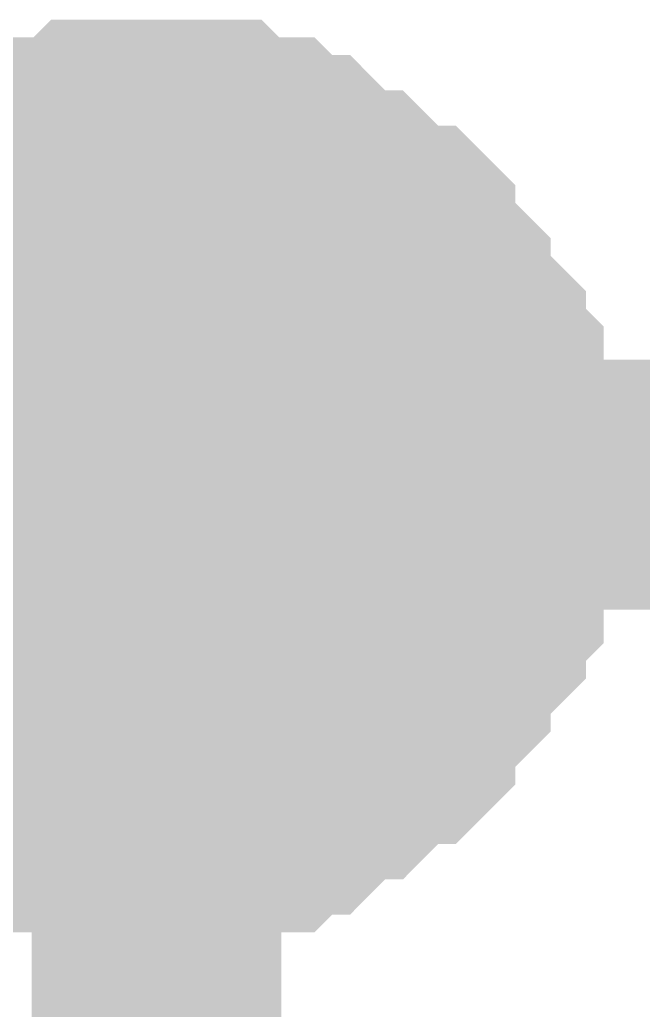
# Model space of a CAD drawing. Header units: millimetres. Extents: x 0 to 594, y 0 to 420.
# Drawn here: x 389.522 to 390.269, y 367.659 to 368.846 of the extents above; entities that cross this region are included whole.
import ezdxf

# ---------------------------------------------------------------- set-up
doc = ezdxf.new("R2010")
doc.units = ezdxf.units.MM
doc.layers.add('Sheet', color=255, linetype='Continuous')

msp = doc.modelspace()

# ---------------------------------------------------------------- linework, layer by layer
at = {"layer": 'Sheet', "color": 0}
for points, const_width in [([(389.4527, 368.733), (389.4738, 368.7542), (389.495, 368.7542), (389.5162, 368.7753), (389.5373, 368.7753), (389.5585, 368.7753), (389.5797, 368.7965), (389.6008, 368.7965), (389.6432, 368.7965), (389.6643, 368.7965), (389.6855, 368.7965)], 0.0991), ([(389.4527, 368.733), (389.4738, 368.7542), (389.495, 368.7542), (389.5162, 368.7753), (389.5373, 368.7753), (389.5585, 368.7753), (389.5797, 368.7965), (389.6008, 368.7965), (389.6432, 368.7965), (389.6643, 368.7965), (389.6855, 368.7965)], 0.0991), ([(389.4527, 368.733), (389.4738, 368.7542), (389.495, 368.7542), (389.5162, 368.7753), (389.5373, 368.7753), (389.5585, 368.7753), (389.5797, 368.7965), (389.6008, 368.7965), (389.6432, 368.7965), (389.6643, 368.7965), (389.6855, 368.7965)], 0.0991), ([(389.4527, 368.733), (389.4738, 368.7542), (389.495, 368.7542), (389.5162, 368.7753), (389.5373, 368.7753), (389.5585, 368.7753), (389.5797, 368.7965), (389.6008, 368.7965), (389.6432, 368.7965), (389.6643, 368.7965), (389.6855, 368.7965)], 0.0991), ([(389.4527, 368.733), (389.4738, 368.7542), (389.495, 368.7542), (389.5162, 368.7753), (389.5373, 368.7753), (389.5585, 368.7753), (389.5797, 368.7965), (389.6008, 368.7965), (389.6432, 368.7965), (389.6643, 368.7965), (389.6855, 368.7965)], 0.0991), ([(389.4527, 368.733), (389.4738, 368.7542), (389.495, 368.7542), (389.5162, 368.7753), (389.5373, 368.7753), (389.5585, 368.7753), (389.5797, 368.7965), (389.6008, 368.7965), (389.6432, 368.7965), (389.6643, 368.7965), (389.6855, 368.7965)], 0.0991), ([(389.4527, 368.733), (389.4738, 368.7542), (389.495, 368.7542), (389.5162, 368.7753), (389.5373, 368.7753), (389.5585, 368.7753), (389.5797, 368.7965), (389.6008, 368.7965), (389.6432, 368.7965), (389.6643, 368.7965), (389.6855, 368.7965)], 0.0991), ([(389.4527, 368.733), (389.4738, 368.7542), (389.495, 368.7542), (389.5162, 368.7753), (389.5373, 368.7753), (389.5585, 368.7753), (389.5797, 368.7965), (389.6008, 368.7965), (389.6432, 368.7965), (389.6643, 368.7965), (389.6855, 368.7965)], 0.0991), ([(389.4527, 368.733), (389.4738, 368.7542), (389.495, 368.7542), (389.5162, 368.7753), (389.5373, 368.7753), (389.5585, 368.7753), (389.5797, 368.7965), (389.6008, 368.7965), (389.6432, 368.7965), (389.6643, 368.7965), (389.6855, 368.7965)], 0.0991), ([(389.4527, 368.733), (389.4738, 368.7542), (389.495, 368.7542), (389.5162, 368.7753), (389.5373, 368.7753), (389.5585, 368.7753), (389.5797, 368.7965), (389.6008, 368.7965), (389.6432, 368.7965), (389.6643, 368.7965), (389.6855, 368.7965)], 0.0991), ([(389.4527, 368.733), (389.4738, 368.7542), (389.495, 368.7542), (389.5162, 368.7753), (389.5373, 368.7753), (389.5585, 368.7753), (389.5797, 368.7965), (389.6008, 368.7965), (389.6432, 368.7965), (389.6643, 368.7965), (389.6855, 368.7965)], 0.0991), ([(389.4527, 368.733), (389.4738, 368.7542), (389.495, 368.7542), (389.5162, 368.7753), (389.5373, 368.7753), (389.5585, 368.7753), (389.5797, 368.7965), (389.6008, 368.7965), (389.6432, 368.7965), (389.6643, 368.7965), (389.6855, 368.7965)], 0.0991), ([(389.4527, 368.733), (389.4738, 368.7542), (389.495, 368.7542), (389.5162, 368.7753), (389.5373, 368.7753), (389.5585, 368.7753), (389.5797, 368.7965), (389.6008, 368.7965), (389.6432, 368.7965), (389.6643, 368.7965), (389.6855, 368.7965)], 0.0991), ([(389.4527, 368.733), (389.4738, 368.7542), (389.495, 368.7542), (389.5162, 368.7753), (389.5373, 368.7753), (389.5585, 368.7753), (389.5797, 368.7965), (389.6008, 368.7965), (389.6432, 368.7965), (389.6643, 368.7965), (389.6855, 368.7965)], 0.0991), ([(389.4527, 368.733), (389.4738, 368.7542), (389.495, 368.7542), (389.5162, 368.7753), (389.5373, 368.7753), (389.5585, 368.7753), (389.5797, 368.7965), (389.6008, 368.7965), (389.6432, 368.7965), (389.6643, 368.7965), (389.6855, 368.7965)], 0.0991), ([(389.4527, 368.733), (389.4738, 368.7542), (389.495, 368.7542), (389.5162, 368.7753), (389.5373, 368.7753), (389.5585, 368.7753), (389.5797, 368.7965), (389.6008, 368.7965), (389.6432, 368.7965), (389.6643, 368.7965), (389.6855, 368.7965)], 0.0991), ([(389.6855, 350.381), (389.6855, 368.2885), (389.6855, 368.2885), (389.6855, 368.6907)], 0.2997), ([(389.6855, 368.7965), (389.6855, 368.7965)], 0.0991), ([(389.6855, 368.7965), (389.7067, 368.7965), (389.7278, 368.7965), (389.7702, 368.7965), (389.7913, 368.7965), (389.8125, 368.7753), (389.8337, 368.7753), (389.8548, 368.7753), (389.876, 368.7542), (389.8972, 368.7542), (389.9183, 368.733), (389.9395, 368.7118), (389.9607, 368.7118), (389.9818, 368.6907), (390.003, 368.6695), (390.0242, 368.6695), (390.0453, 368.6483), (390.0665, 368.6272), (390.0665, 368.606), (390.0877, 368.5848), (390.1088, 368.5637), (390.1088, 368.5425), (390.13, 368.5213), (390.1512, 368.5002), (390.1512, 368.479), (390.1723, 368.4578), (390.1723, 368.4367), (390.1723, 368.4155), (390.1935, 368.3943), (390.1935, 368.3731), (390.1935, 368.3308), (390.1935, 368.3096), (390.1935, 368.2885)], 0.0991), ([(389.6855, 368.7965), (389.6855, 368.7965)], 0.0991), ([(389.6855, 368.7965), (389.7067, 368.7965), (389.7278, 368.7965), (389.7702, 368.7965), (389.7913, 368.7965), (389.8125, 368.7753), (389.8337, 368.7753), (389.8548, 368.7753), (389.876, 368.7542), (389.8972, 368.7542), (389.9183, 368.733), (389.9395, 368.7118), (389.9607, 368.7118), (389.9818, 368.6907), (390.003, 368.6695), (390.0242, 368.6695), (390.0453, 368.6483), (390.0665, 368.6272), (390.0665, 368.606), (390.0877, 368.5848), (390.1088, 368.5637), (390.1088, 368.5425), (390.13, 368.5213), (390.1512, 368.5002), (390.1512, 368.479), (390.1723, 368.4578), (390.1723, 368.4367), (390.1723, 368.4155), (390.1935, 368.3943), (390.1935, 368.3731), (390.1935, 368.3308), (390.1935, 368.3096), (390.1935, 368.2885)], 0.0991), ([(389.6855, 368.7965), (389.6855, 368.7965)], 0.0991), ([(389.6855, 368.7965), (389.7067, 368.7965), (389.7278, 368.7965), (389.7702, 368.7965), (389.7913, 368.7965), (389.8125, 368.7753), (389.8337, 368.7753), (389.8548, 368.7753), (389.876, 368.7542), (389.8972, 368.7542), (389.9183, 368.733), (389.9395, 368.7118), (389.9607, 368.7118), (389.9818, 368.6907), (390.003, 368.6695), (390.0242, 368.6695), (390.0453, 368.6483), (390.0665, 368.6272), (390.0665, 368.606), (390.0877, 368.5848), (390.1088, 368.5637), (390.1088, 368.5425), (390.13, 368.5213), (390.1512, 368.5002), (390.1512, 368.479), (390.1723, 368.4578), (390.1723, 368.4367), (390.1723, 368.4155), (390.1935, 368.3943), (390.1935, 368.3731), (390.1935, 368.3308), (390.1935, 368.3096), (390.1935, 368.2885)], 0.0991), ([(389.6855, 368.7965), (389.6855, 368.7965)], 0.0991), ([(389.6855, 368.7965), (389.7067, 368.7965), (389.7278, 368.7965), (389.7702, 368.7965), (389.7913, 368.7965), (389.8125, 368.7753), (389.8337, 368.7753), (389.8548, 368.7753), (389.876, 368.7542), (389.8972, 368.7542), (389.9183, 368.733), (389.9395, 368.7118), (389.9607, 368.7118), (389.9818, 368.6907), (390.003, 368.6695), (390.0242, 368.6695), (390.0453, 368.6483), (390.0665, 368.6272), (390.0665, 368.606), (390.0877, 368.5848), (390.1088, 368.5637), (390.1088, 368.5425), (390.13, 368.5213), (390.1512, 368.5002), (390.1512, 368.479), (390.1723, 368.4578), (390.1723, 368.4367), (390.1723, 368.4155), (390.1935, 368.3943), (390.1935, 368.3731), (390.1935, 368.3308), (390.1935, 368.3096), (390.1935, 368.2885)], 0.0991), ([(389.6855, 368.7965), (389.6855, 368.7965)], 0.0991), ([(389.6855, 368.7965), (389.7067, 368.7965), (389.7278, 368.7965), (389.7702, 368.7965), (389.7913, 368.7965), (389.8125, 368.7753), (389.8337, 368.7753), (389.8548, 368.7753), (389.876, 368.7542), (389.8972, 368.7542), (389.9183, 368.733), (389.9395, 368.7118), (389.9607, 368.7118), (389.9818, 368.6907), (390.003, 368.6695), (390.0242, 368.6695), (390.0453, 368.6483), (390.0665, 368.6272), (390.0665, 368.606), (390.0877, 368.5848), (390.1088, 368.5637), (390.1088, 368.5425), (390.13, 368.5213), (390.1512, 368.5002), (390.1512, 368.479), (390.1723, 368.4578), (390.1723, 368.4367), (390.1723, 368.4155), (390.1935, 368.3943), (390.1935, 368.3731), (390.1935, 368.3308), (390.1935, 368.3096), (390.1935, 368.2885)], 0.0991), ([(389.6855, 368.7965), (389.6855, 368.7965)], 0.0991), ([(389.6855, 368.7965), (389.7067, 368.7965), (389.7278, 368.7965), (389.7702, 368.7965), (389.7913, 368.7965), (389.8125, 368.7753), (389.8337, 368.7753), (389.8548, 368.7753), (389.876, 368.7542), (389.8972, 368.7542), (389.9183, 368.733), (389.9395, 368.7118), (389.9607, 368.7118), (389.9818, 368.6907), (390.003, 368.6695), (390.0242, 368.6695), (390.0453, 368.6483), (390.0665, 368.6272), (390.0665, 368.606), (390.0877, 368.5848), (390.1088, 368.5637), (390.1088, 368.5425), (390.13, 368.5213), (390.1512, 368.5002), (390.1512, 368.479), (390.1723, 368.4578), (390.1723, 368.4367), (390.1723, 368.4155), (390.1935, 368.3943), (390.1935, 368.3731), (390.1935, 368.3308), (390.1935, 368.3096), (390.1935, 368.2885)], 0.0991), ([(389.6855, 368.7965), (389.6855, 368.7965)], 0.0991), ([(389.6855, 368.7965), (389.7067, 368.7965), (389.7278, 368.7965), (389.7702, 368.7965), (389.7913, 368.7965), (389.8125, 368.7753), (389.8337, 368.7753), (389.8548, 368.7753), (389.876, 368.7542), (389.8972, 368.7542), (389.9183, 368.733), (389.9395, 368.7118), (389.9607, 368.7118), (389.9818, 368.6907), (390.003, 368.6695), (390.0242, 368.6695), (390.0453, 368.6483), (390.0665, 368.6272), (390.0665, 368.606), (390.0877, 368.5848), (390.1088, 368.5637), (390.1088, 368.5425), (390.13, 368.5213), (390.1512, 368.5002), (390.1512, 368.479), (390.1723, 368.4578), (390.1723, 368.4367), (390.1723, 368.4155), (390.1935, 368.3943), (390.1935, 368.3731), (390.1935, 368.3308), (390.1935, 368.3096), (390.1935, 368.2885)], 0.0991), ([(389.6855, 368.7965), (389.6855, 368.7965)], 0.0991), ([(389.6855, 368.7965), (389.7067, 368.7965), (389.7278, 368.7965), (389.7702, 368.7965), (389.7913, 368.7965), (389.8125, 368.7753), (389.8337, 368.7753), (389.8548, 368.7753), (389.876, 368.7542), (389.8972, 368.7542), (389.9183, 368.733), (389.9395, 368.7118), (389.9607, 368.7118), (389.9818, 368.6907), (390.003, 368.6695), (390.0242, 368.6695), (390.0453, 368.6483), (390.0665, 368.6272), (390.0665, 368.606), (390.0877, 368.5848), (390.1088, 368.5637), (390.1088, 368.5425), (390.13, 368.5213), (390.1512, 368.5002), (390.1512, 368.479), (390.1723, 368.4578), (390.1723, 368.4367), (390.1723, 368.4155), (390.1935, 368.3943), (390.1935, 368.3731), (390.1935, 368.3308), (390.1935, 368.3096), (390.1935, 368.2885)], 0.0991), ([(389.6855, 368.7965), (389.6855, 368.7965)], 0.0991), ([(389.6855, 368.7965), (389.7067, 368.7965), (389.7278, 368.7965), (389.7702, 368.7965), (389.7913, 368.7965), (389.8125, 368.7753), (389.8337, 368.7753), (389.8548, 368.7753), (389.876, 368.7542), (389.8972, 368.7542), (389.9183, 368.733), (389.9395, 368.7118), (389.9607, 368.7118), (389.9818, 368.6907), (390.003, 368.6695), (390.0242, 368.6695), (390.0453, 368.6483), (390.0665, 368.6272), (390.0665, 368.606), (390.0877, 368.5848), (390.1088, 368.5637), (390.1088, 368.5425), (390.13, 368.5213), (390.1512, 368.5002), (390.1512, 368.479), (390.1723, 368.4578), (390.1723, 368.4367), (390.1723, 368.4155), (390.1935, 368.3943), (390.1935, 368.3731), (390.1935, 368.3308), (390.1935, 368.3096), (390.1935, 368.2885)], 0.0991), ([(389.6855, 368.7965), (389.6855, 368.7965)], 0.0991), ([(389.6855, 368.7965), (389.7067, 368.7965), (389.7278, 368.7965), (389.7702, 368.7965), (389.7913, 368.7965), (389.8125, 368.7753), (389.8337, 368.7753), (389.8548, 368.7753), (389.876, 368.7542), (389.8972, 368.7542), (389.9183, 368.733), (389.9395, 368.7118), (389.9607, 368.7118), (389.9818, 368.6907), (390.003, 368.6695), (390.0242, 368.6695), (390.0453, 368.6483), (390.0665, 368.6272), (390.0665, 368.606), (390.0877, 368.5848), (390.1088, 368.5637), (390.1088, 368.5425), (390.13, 368.5213), (390.1512, 368.5002), (390.1512, 368.479), (390.1723, 368.4578), (390.1723, 368.4367), (390.1723, 368.4155), (390.1935, 368.3943), (390.1935, 368.3731), (390.1935, 368.3308), (390.1935, 368.3096), (390.1935, 368.2885)], 0.0991), ([(389.6855, 368.7965), (389.6855, 368.7965)], 0.0991), ([(389.6855, 368.7965), (389.7067, 368.7965), (389.7278, 368.7965), (389.7702, 368.7965), (389.7913, 368.7965), (389.8125, 368.7753), (389.8337, 368.7753), (389.8548, 368.7753), (389.876, 368.7542), (389.8972, 368.7542), (389.9183, 368.733), (389.9395, 368.7118), (389.9607, 368.7118), (389.9818, 368.6907), (390.003, 368.6695), (390.0242, 368.6695), (390.0453, 368.6483), (390.0665, 368.6272), (390.0665, 368.606), (390.0877, 368.5848), (390.1088, 368.5637), (390.1088, 368.5425), (390.13, 368.5213), (390.1512, 368.5002), (390.1512, 368.479), (390.1723, 368.4578), (390.1723, 368.4367), (390.1723, 368.4155), (390.1935, 368.3943), (390.1935, 368.3731), (390.1935, 368.3308), (390.1935, 368.3096), (390.1935, 368.2885)], 0.0991), ([(389.6855, 368.7965), (389.6855, 368.7965)], 0.0991), ([(389.6855, 368.7965), (389.7067, 368.7965), (389.7278, 368.7965), (389.7702, 368.7965), (389.7913, 368.7965), (389.8125, 368.7753), (389.8337, 368.7753), (389.8548, 368.7753), (389.876, 368.7542), (389.8972, 368.7542), (389.9183, 368.733), (389.9395, 368.7118), (389.9607, 368.7118), (389.9818, 368.6907), (390.003, 368.6695), (390.0242, 368.6695), (390.0453, 368.6483), (390.0665, 368.6272), (390.0665, 368.606), (390.0877, 368.5848), (390.1088, 368.5637), (390.1088, 368.5425), (390.13, 368.5213), (390.1512, 368.5002), (390.1512, 368.479), (390.1723, 368.4578), (390.1723, 368.4367), (390.1723, 368.4155), (390.1935, 368.3943), (390.1935, 368.3731), (390.1935, 368.3308), (390.1935, 368.3096), (390.1935, 368.2885)], 0.0991), ([(389.6855, 368.7965), (389.6855, 368.7965)], 0.0991), ([(389.6855, 368.7965), (389.7067, 368.7965), (389.7278, 368.7965), (389.7702, 368.7965), (389.7913, 368.7965), (389.8125, 368.7753), (389.8337, 368.7753), (389.8548, 368.7753), (389.876, 368.7542), (389.8972, 368.7542), (389.9183, 368.733), (389.9395, 368.7118), (389.9607, 368.7118), (389.9818, 368.6907), (390.003, 368.6695), (390.0242, 368.6695), (390.0453, 368.6483), (390.0665, 368.6272), (390.0665, 368.606), (390.0877, 368.5848), (390.1088, 368.5637), (390.1088, 368.5425), (390.13, 368.5213), (390.1512, 368.5002), (390.1512, 368.479), (390.1723, 368.4578), (390.1723, 368.4367), (390.1723, 368.4155), (390.1935, 368.3943), (390.1935, 368.3731), (390.1935, 368.3308), (390.1935, 368.3096), (390.1935, 368.2885)], 0.0991), ([(389.6855, 368.7965), (389.6855, 368.7965)], 0.0991), ([(389.6855, 368.7965), (389.7067, 368.7965), (389.7278, 368.7965), (389.7702, 368.7965), (389.7913, 368.7965), (389.8125, 368.7753), (389.8337, 368.7753), (389.8548, 368.7753), (389.876, 368.7542), (389.8972, 368.7542), (389.9183, 368.733), (389.9395, 368.7118), (389.9607, 368.7118), (389.9818, 368.6907), (390.003, 368.6695), (390.0242, 368.6695), (390.0453, 368.6483), (390.0665, 368.6272), (390.0665, 368.606), (390.0877, 368.5848), (390.1088, 368.5637), (390.1088, 368.5425), (390.13, 368.5213), (390.1512, 368.5002), (390.1512, 368.479), (390.1723, 368.4578), (390.1723, 368.4367), (390.1723, 368.4155), (390.1935, 368.3943), (390.1935, 368.3731), (390.1935, 368.3308), (390.1935, 368.3096), (390.1935, 368.2885)], 0.0991), ([(389.6855, 368.7965), (389.6855, 368.7965)], 0.0991), ([(389.6855, 368.7965), (389.7067, 368.7965), (389.7278, 368.7965), (389.7702, 368.7965), (389.7913, 368.7965), (389.8125, 368.7753), (389.8337, 368.7753), (389.8548, 368.7753), (389.876, 368.7542), (389.8972, 368.7542), (389.9183, 368.733), (389.9395, 368.7118), (389.9607, 368.7118), (389.9818, 368.6907), (390.003, 368.6695), (390.0242, 368.6695), (390.0453, 368.6483), (390.0665, 368.6272), (390.0665, 368.606), (390.0877, 368.5848), (390.1088, 368.5637), (390.1088, 368.5425), (390.13, 368.5213), (390.1512, 368.5002), (390.1512, 368.479), (390.1723, 368.4578), (390.1723, 368.4367), (390.1723, 368.4155), (390.1935, 368.3943), (390.1935, 368.3731), (390.1935, 368.3308), (390.1935, 368.3096), (390.1935, 368.2885)], 0.0991), ([(389.6855, 368.7965), (389.6855, 368.7965)], 0.0991), ([(389.6855, 368.7965), (389.7067, 368.7965), (389.7278, 368.7965), (389.7702, 368.7965), (389.7913, 368.7965), (389.8125, 368.7753), (389.8337, 368.7753), (389.8548, 368.7753), (389.876, 368.7542), (389.8972, 368.7542), (389.9183, 368.733), (389.9395, 368.7118), (389.9607, 368.7118), (389.9818, 368.6907), (390.003, 368.6695), (390.0242, 368.6695), (390.0453, 368.6483), (390.0665, 368.6272), (390.0665, 368.606), (390.0877, 368.5848), (390.1088, 368.5637), (390.1088, 368.5425), (390.13, 368.5213), (390.1512, 368.5002), (390.1512, 368.479), (390.1723, 368.4578), (390.1723, 368.4367), (390.1723, 368.4155), (390.1935, 368.3943), (390.1935, 368.3731), (390.1935, 368.3308), (390.1935, 368.3096), (390.1935, 368.2885)], 0.0991), ([(389.6855, 368.2885), (385.9815, 368.2885)], 0.2997), ([(389.6855, 368.2885), (399.9721, 368.2885), (399.9721, 346.4862)], 0.2997), ([(390.1935, 368.2885), (390.1935, 368.2673), (390.1935, 368.2461), (390.1935, 368.2038), (390.1935, 368.1826), (390.1723, 368.1615), (390.1723, 368.1403), (390.1723, 368.1191), (390.1512, 368.098), (390.1512, 368.0768), (390.13, 368.0556), (390.1088, 368.0345), (390.1088, 368.0133), (390.0877, 367.9921), (390.0665, 367.971), (390.0665, 367.9498), (390.0453, 367.9286), (390.0242, 367.9075), (390.003, 367.9075), (389.9818, 367.8863), (389.9607, 367.8651), (389.9395, 367.8651), (389.9183, 367.844), (389.8972, 367.8228), (389.876, 367.8228), (389.8548, 367.8016), (389.8337, 367.8016), (389.8125, 367.8016), (389.7913, 367.7805), (389.7702, 367.7805), (389.7278, 367.7805), (389.7067, 367.7805), (389.6855, 367.7805)], 0.0991), ([(390.1935, 368.2885), (390.1935, 368.2673), (390.1935, 368.2461), (390.1935, 368.2038), (390.1935, 368.1826), (390.1723, 368.1615), (390.1723, 368.1403), (390.1723, 368.1191), (390.1512, 368.098), (390.1512, 368.0768), (390.13, 368.0556), (390.1088, 368.0345), (390.1088, 368.0133), (390.0877, 367.9921), (390.0665, 367.971), (390.0665, 367.9498), (390.0453, 367.9286), (390.0242, 367.9075), (390.003, 367.9075), (389.9818, 367.8863), (389.9607, 367.8651), (389.9395, 367.8651), (389.9183, 367.844), (389.8972, 367.8228), (389.876, 367.8228), (389.8548, 367.8016), (389.8337, 367.8016), (389.8125, 367.8016), (389.7913, 367.7805), (389.7702, 367.7805), (389.7278, 367.7805), (389.7067, 367.7805), (389.6855, 367.7805)], 0.0991), ([(390.1935, 368.2885), (390.1935, 368.2673), (390.1935, 368.2461), (390.1935, 368.2038), (390.1935, 368.1826), (390.1723, 368.1615), (390.1723, 368.1403), (390.1723, 368.1191), (390.1512, 368.098), (390.1512, 368.0768), (390.13, 368.0556), (390.1088, 368.0345), (390.1088, 368.0133), (390.0877, 367.9921), (390.0665, 367.971), (390.0665, 367.9498), (390.0453, 367.9286), (390.0242, 367.9075), (390.003, 367.9075), (389.9818, 367.8863), (389.9607, 367.8651), (389.9395, 367.8651), (389.9183, 367.844), (389.8972, 367.8228), (389.876, 367.8228), (389.8548, 367.8016), (389.8337, 367.8016), (389.8125, 367.8016), (389.7913, 367.7805), (389.7702, 367.7805), (389.7278, 367.7805), (389.7067, 367.7805), (389.6855, 367.7805)], 0.0991), ([(390.1935, 368.2885), (390.1935, 368.2673), (390.1935, 368.2461), (390.1935, 368.2038), (390.1935, 368.1826), (390.1723, 368.1615), (390.1723, 368.1403), (390.1723, 368.1191), (390.1512, 368.098), (390.1512, 368.0768), (390.13, 368.0556), (390.1088, 368.0345), (390.1088, 368.0133), (390.0877, 367.9921), (390.0665, 367.971), (390.0665, 367.9498), (390.0453, 367.9286), (390.0242, 367.9075), (390.003, 367.9075), (389.9818, 367.8863), (389.9607, 367.8651), (389.9395, 367.8651), (389.9183, 367.844), (389.8972, 367.8228), (389.876, 367.8228), (389.8548, 367.8016), (389.8337, 367.8016), (389.8125, 367.8016), (389.7913, 367.7805), (389.7702, 367.7805), (389.7278, 367.7805), (389.7067, 367.7805), (389.6855, 367.7805)], 0.0991), ([(390.1935, 368.2885), (390.1935, 368.2673), (390.1935, 368.2461), (390.1935, 368.2038), (390.1935, 368.1826), (390.1723, 368.1615), (390.1723, 368.1403), (390.1723, 368.1191), (390.1512, 368.098), (390.1512, 368.0768), (390.13, 368.0556), (390.1088, 368.0345), (390.1088, 368.0133), (390.0877, 367.9921), (390.0665, 367.971), (390.0665, 367.9498), (390.0453, 367.9286), (390.0242, 367.9075), (390.003, 367.9075), (389.9818, 367.8863), (389.9607, 367.8651), (389.9395, 367.8651), (389.9183, 367.844), (389.8972, 367.8228), (389.876, 367.8228), (389.8548, 367.8016), (389.8337, 367.8016), (389.8125, 367.8016), (389.7913, 367.7805), (389.7702, 367.7805), (389.7278, 367.7805), (389.7067, 367.7805), (389.6855, 367.7805)], 0.0991), ([(390.1935, 368.2885), (390.1935, 368.2673), (390.1935, 368.2461), (390.1935, 368.2038), (390.1935, 368.1826), (390.1723, 368.1615), (390.1723, 368.1403), (390.1723, 368.1191), (390.1512, 368.098), (390.1512, 368.0768), (390.13, 368.0556), (390.1088, 368.0345), (390.1088, 368.0133), (390.0877, 367.9921), (390.0665, 367.971), (390.0665, 367.9498), (390.0453, 367.9286), (390.0242, 367.9075), (390.003, 367.9075), (389.9818, 367.8863), (389.9607, 367.8651), (389.9395, 367.8651), (389.9183, 367.844), (389.8972, 367.8228), (389.876, 367.8228), (389.8548, 367.8016), (389.8337, 367.8016), (389.8125, 367.8016), (389.7913, 367.7805), (389.7702, 367.7805), (389.7278, 367.7805), (389.7067, 367.7805), (389.6855, 367.7805)], 0.0991), ([(390.1935, 368.2885), (390.1935, 368.2673), (390.1935, 368.2461), (390.1935, 368.2038), (390.1935, 368.1826), (390.1723, 368.1615), (390.1723, 368.1403), (390.1723, 368.1191), (390.1512, 368.098), (390.1512, 368.0768), (390.13, 368.0556), (390.1088, 368.0345), (390.1088, 368.0133), (390.0877, 367.9921), (390.0665, 367.971), (390.0665, 367.9498), (390.0453, 367.9286), (390.0242, 367.9075), (390.003, 367.9075), (389.9818, 367.8863), (389.9607, 367.8651), (389.9395, 367.8651), (389.9183, 367.844), (389.8972, 367.8228), (389.876, 367.8228), (389.8548, 367.8016), (389.8337, 367.8016), (389.8125, 367.8016), (389.7913, 367.7805), (389.7702, 367.7805), (389.7278, 367.7805), (389.7067, 367.7805), (389.6855, 367.7805)], 0.0991), ([(390.1935, 368.2885), (390.1935, 368.2673), (390.1935, 368.2461), (390.1935, 368.2038), (390.1935, 368.1826), (390.1723, 368.1615), (390.1723, 368.1403), (390.1723, 368.1191), (390.1512, 368.098), (390.1512, 368.0768), (390.13, 368.0556), (390.1088, 368.0345), (390.1088, 368.0133), (390.0877, 367.9921), (390.0665, 367.971), (390.0665, 367.9498), (390.0453, 367.9286), (390.0242, 367.9075), (390.003, 367.9075), (389.9818, 367.8863), (389.9607, 367.8651), (389.9395, 367.8651), (389.9183, 367.844), (389.8972, 367.8228), (389.876, 367.8228), (389.8548, 367.8016), (389.8337, 367.8016), (389.8125, 367.8016), (389.7913, 367.7805), (389.7702, 367.7805), (389.7278, 367.7805), (389.7067, 367.7805), (389.6855, 367.7805)], 0.0991), ([(390.1935, 368.2885), (390.1935, 368.2673), (390.1935, 368.2461), (390.1935, 368.2038), (390.1935, 368.1826), (390.1723, 368.1615), (390.1723, 368.1403), (390.1723, 368.1191), (390.1512, 368.098), (390.1512, 368.0768), (390.13, 368.0556), (390.1088, 368.0345), (390.1088, 368.0133), (390.0877, 367.9921), (390.0665, 367.971), (390.0665, 367.9498), (390.0453, 367.9286), (390.0242, 367.9075), (390.003, 367.9075), (389.9818, 367.8863), (389.9607, 367.8651), (389.9395, 367.8651), (389.9183, 367.844), (389.8972, 367.8228), (389.876, 367.8228), (389.8548, 367.8016), (389.8337, 367.8016), (389.8125, 367.8016), (389.7913, 367.7805), (389.7702, 367.7805), (389.7278, 367.7805), (389.7067, 367.7805), (389.6855, 367.7805)], 0.0991), ([(390.1935, 368.2885), (390.1935, 368.2673), (390.1935, 368.2461), (390.1935, 368.2038), (390.1935, 368.1826), (390.1723, 368.1615), (390.1723, 368.1403), (390.1723, 368.1191), (390.1512, 368.098), (390.1512, 368.0768), (390.13, 368.0556), (390.1088, 368.0345), (390.1088, 368.0133), (390.0877, 367.9921), (390.0665, 367.971), (390.0665, 367.9498), (390.0453, 367.9286), (390.0242, 367.9075), (390.003, 367.9075), (389.9818, 367.8863), (389.9607, 367.8651), (389.9395, 367.8651), (389.9183, 367.844), (389.8972, 367.8228), (389.876, 367.8228), (389.8548, 367.8016), (389.8337, 367.8016), (389.8125, 367.8016), (389.7913, 367.7805), (389.7702, 367.7805), (389.7278, 367.7805), (389.7067, 367.7805), (389.6855, 367.7805)], 0.0991), ([(390.1935, 368.2885), (390.1935, 368.2673), (390.1935, 368.2461), (390.1935, 368.2038), (390.1935, 368.1826), (390.1723, 368.1615), (390.1723, 368.1403), (390.1723, 368.1191), (390.1512, 368.098), (390.1512, 368.0768), (390.13, 368.0556), (390.1088, 368.0345), (390.1088, 368.0133), (390.0877, 367.9921), (390.0665, 367.971), (390.0665, 367.9498), (390.0453, 367.9286), (390.0242, 367.9075), (390.003, 367.9075), (389.9818, 367.8863), (389.9607, 367.8651), (389.9395, 367.8651), (389.9183, 367.844), (389.8972, 367.8228), (389.876, 367.8228), (389.8548, 367.8016), (389.8337, 367.8016), (389.8125, 367.8016), (389.7913, 367.7805), (389.7702, 367.7805), (389.7278, 367.7805), (389.7067, 367.7805), (389.6855, 367.7805)], 0.0991), ([(390.1935, 368.2885), (390.1935, 368.2673), (390.1935, 368.2461), (390.1935, 368.2038), (390.1935, 368.1826), (390.1723, 368.1615), (390.1723, 368.1403), (390.1723, 368.1191), (390.1512, 368.098), (390.1512, 368.0768), (390.13, 368.0556), (390.1088, 368.0345), (390.1088, 368.0133), (390.0877, 367.9921), (390.0665, 367.971), (390.0665, 367.9498), (390.0453, 367.9286), (390.0242, 367.9075), (390.003, 367.9075), (389.9818, 367.8863), (389.9607, 367.8651), (389.9395, 367.8651), (389.9183, 367.844), (389.8972, 367.8228), (389.876, 367.8228), (389.8548, 367.8016), (389.8337, 367.8016), (389.8125, 367.8016), (389.7913, 367.7805), (389.7702, 367.7805), (389.7278, 367.7805), (389.7067, 367.7805), (389.6855, 367.7805)], 0.0991), ([(390.1935, 368.2885), (390.1935, 368.2673), (390.1935, 368.2461), (390.1935, 368.2038), (390.1935, 368.1826), (390.1723, 368.1615), (390.1723, 368.1403), (390.1723, 368.1191), (390.1512, 368.098), (390.1512, 368.0768), (390.13, 368.0556), (390.1088, 368.0345), (390.1088, 368.0133), (390.0877, 367.9921), (390.0665, 367.971), (390.0665, 367.9498), (390.0453, 367.9286), (390.0242, 367.9075), (390.003, 367.9075), (389.9818, 367.8863), (389.9607, 367.8651), (389.9395, 367.8651), (389.9183, 367.844), (389.8972, 367.8228), (389.876, 367.8228), (389.8548, 367.8016), (389.8337, 367.8016), (389.8125, 367.8016), (389.7913, 367.7805), (389.7702, 367.7805), (389.7278, 367.7805), (389.7067, 367.7805), (389.6855, 367.7805)], 0.0991), ([(390.1935, 368.2885), (390.1935, 368.2673), (390.1935, 368.2461), (390.1935, 368.2038), (390.1935, 368.1826), (390.1723, 368.1615), (390.1723, 368.1403), (390.1723, 368.1191), (390.1512, 368.098), (390.1512, 368.0768), (390.13, 368.0556), (390.1088, 368.0345), (390.1088, 368.0133), (390.0877, 367.9921), (390.0665, 367.971), (390.0665, 367.9498), (390.0453, 367.9286), (390.0242, 367.9075), (390.003, 367.9075), (389.9818, 367.8863), (389.9607, 367.8651), (389.9395, 367.8651), (389.9183, 367.844), (389.8972, 367.8228), (389.876, 367.8228), (389.8548, 367.8016), (389.8337, 367.8016), (389.8125, 367.8016), (389.7913, 367.7805), (389.7702, 367.7805), (389.7278, 367.7805), (389.7067, 367.7805), (389.6855, 367.7805)], 0.0991), ([(390.1935, 368.2885), (390.1935, 368.2673), (390.1935, 368.2461), (390.1935, 368.2038), (390.1935, 368.1826), (390.1723, 368.1615), (390.1723, 368.1403), (390.1723, 368.1191), (390.1512, 368.098), (390.1512, 368.0768), (390.13, 368.0556), (390.1088, 368.0345), (390.1088, 368.0133), (390.0877, 367.9921), (390.0665, 367.971), (390.0665, 367.9498), (390.0453, 367.9286), (390.0242, 367.9075), (390.003, 367.9075), (389.9818, 367.8863), (389.9607, 367.8651), (389.9395, 367.8651), (389.9183, 367.844), (389.8972, 367.8228), (389.876, 367.8228), (389.8548, 367.8016), (389.8337, 367.8016), (389.8125, 367.8016), (389.7913, 367.7805), (389.7702, 367.7805), (389.7278, 367.7805), (389.7067, 367.7805), (389.6855, 367.7805)], 0.0991), ([(390.1935, 368.2885), (390.1935, 368.2673), (390.1935, 368.2461), (390.1935, 368.2038), (390.1935, 368.1826), (390.1723, 368.1615), (390.1723, 368.1403), (390.1723, 368.1191), (390.1512, 368.098), (390.1512, 368.0768), (390.13, 368.0556), (390.1088, 368.0345), (390.1088, 368.0133), (390.0877, 367.9921), (390.0665, 367.971), (390.0665, 367.9498), (390.0453, 367.9286), (390.0242, 367.9075), (390.003, 367.9075), (389.9818, 367.8863), (389.9607, 367.8651), (389.9395, 367.8651), (389.9183, 367.844), (389.8972, 367.8228), (389.876, 367.8228), (389.8548, 367.8016), (389.8337, 367.8016), (389.8125, 367.8016), (389.7913, 367.7805), (389.7702, 367.7805), (389.7278, 367.7805), (389.7067, 367.7805), (389.6855, 367.7805)], 0.0991), ([(390.1935, 368.2885), (390.1935, 368.2885), (390.1935, 368.2885), (390.1935, 368.2885), (390.1935, 368.2885), (390.1935, 368.2885), (390.1935, 368.2885), (390.1935, 368.2885), (390.1935, 368.2885), (390.1935, 368.2885), (390.1935, 368.2885), (390.1935, 368.2885), (390.1935, 368.2885), (390.1935, 368.2885), (390.1935, 368.2885), (390.1935, 368.2885), (390.1935, 368.2885), (390.1935, 368.2885), (390.1935, 368.2885), (390.1935, 368.2885), (390.1935, 368.2885), (390.1935, 368.2885), (390.1935, 368.2885), (390.1935, 368.2885), (390.1935, 368.2885), (390.1935, 368.2885), (390.1935, 368.2885), (390.1935, 368.2885), (390.1935, 368.2885), (390.1935, 368.2885), (390.1935, 368.2885), (390.1935, 368.2885), (390.1935, 368.2885)], 0.0991), ([(390.1935, 368.2885), (390.1935, 368.2885)], 0.0991), ([(390.1935, 368.2885), (390.1935, 368.2885), (390.1935, 368.2885), (390.1935, 368.2885), (390.1935, 368.2885), (390.1935, 368.2885), (390.1935, 368.2885), (390.1935, 368.2885), (390.1935, 368.2885), (390.1935, 368.2885), (390.1935, 368.2885), (390.1935, 368.2885), (390.1935, 368.2885), (390.1935, 368.2885), (390.1935, 368.2885), (390.1935, 368.2885), (390.1935, 368.2885), (390.1935, 368.2885), (390.1935, 368.2885), (390.1935, 368.2885), (390.1935, 368.2885), (390.1935, 368.2885), (390.1935, 368.2885), (390.1935, 368.2885), (390.1935, 368.2885), (390.1935, 368.2885), (390.1935, 368.2885), (390.1935, 368.2885), (390.1935, 368.2885), (390.1935, 368.2885), (390.1935, 368.2885), (390.1935, 368.2885), (390.1935, 368.2885)], 0.0991), ([(390.1935, 368.2885), (390.1935, 368.2885)], 0.0991), ([(390.1935, 368.2885), (390.1935, 368.2885), (390.1935, 368.2885), (390.1935, 368.2885), (390.1935, 368.2885), (390.1935, 368.2885), (390.1935, 368.2885), (390.1935, 368.2885), (390.1935, 368.2885), (390.1935, 368.2885), (390.1935, 368.2885), (390.1935, 368.2885), (390.1935, 368.2885), (390.1935, 368.2885), (390.1935, 368.2885), (390.1935, 368.2885), (390.1935, 368.2885), (390.1935, 368.2885), (390.1935, 368.2885), (390.1935, 368.2885), (390.1935, 368.2885), (390.1935, 368.2885), (390.1935, 368.2885), (390.1935, 368.2885), (390.1935, 368.2885), (390.1935, 368.2885), (390.1935, 368.2885), (390.1935, 368.2885), (390.1935, 368.2885), (390.1935, 368.2885), (390.1935, 368.2885), (390.1935, 368.2885), (390.1935, 368.2885)], 0.0991), ([(390.1935, 368.2885), (390.1935, 368.2885)], 0.0991), ([(390.1935, 368.2885), (390.1935, 368.2885), (390.1935, 368.2885), (390.1935, 368.2885), (390.1935, 368.2885), (390.1935, 368.2885), (390.1935, 368.2885), (390.1935, 368.2885), (390.1935, 368.2885), (390.1935, 368.2885), (390.1935, 368.2885), (390.1935, 368.2885), (390.1935, 368.2885), (390.1935, 368.2885), (390.1935, 368.2885), (390.1935, 368.2885), (390.1935, 368.2885), (390.1935, 368.2885), (390.1935, 368.2885), (390.1935, 368.2885), (390.1935, 368.2885), (390.1935, 368.2885), (390.1935, 368.2885), (390.1935, 368.2885), (390.1935, 368.2885), (390.1935, 368.2885), (390.1935, 368.2885), (390.1935, 368.2885), (390.1935, 368.2885), (390.1935, 368.2885), (390.1935, 368.2885), (390.1935, 368.2885), (390.1935, 368.2885)], 0.0991), ([(390.1935, 368.2885), (390.1935, 368.2885)], 0.0991), ([(390.1935, 368.2885), (390.1935, 368.2885), (390.1935, 368.2885), (390.1935, 368.2885), (390.1935, 368.2885), (390.1935, 368.2885), (390.1935, 368.2885), (390.1935, 368.2885), (390.1935, 368.2885), (390.1935, 368.2885), (390.1935, 368.2885), (390.1935, 368.2885), (390.1935, 368.2885), (390.1935, 368.2885), (390.1935, 368.2885), (390.1935, 368.2885), (390.1935, 368.2885), (390.1935, 368.2885), (390.1935, 368.2885), (390.1935, 368.2885), (390.1935, 368.2885), (390.1935, 368.2885), (390.1935, 368.2885), (390.1935, 368.2885), (390.1935, 368.2885), (390.1935, 368.2885), (390.1935, 368.2885), (390.1935, 368.2885), (390.1935, 368.2885), (390.1935, 368.2885), (390.1935, 368.2885), (390.1935, 368.2885), (390.1935, 368.2885)], 0.0991), ([(390.1935, 368.2885), (390.1935, 368.2885)], 0.0991), ([(390.1935, 368.2885), (390.1935, 368.2885), (390.1935, 368.2885), (390.1935, 368.2885), (390.1935, 368.2885), (390.1935, 368.2885), (390.1935, 368.2885), (390.1935, 368.2885), (390.1935, 368.2885), (390.1935, 368.2885), (390.1935, 368.2885), (390.1935, 368.2885), (390.1935, 368.2885), (390.1935, 368.2885), (390.1935, 368.2885), (390.1935, 368.2885), (390.1935, 368.2885), (390.1935, 368.2885), (390.1935, 368.2885), (390.1935, 368.2885), (390.1935, 368.2885), (390.1935, 368.2885), (390.1935, 368.2885), (390.1935, 368.2885), (390.1935, 368.2885), (390.1935, 368.2885), (390.1935, 368.2885), (390.1935, 368.2885), (390.1935, 368.2885), (390.1935, 368.2885), (390.1935, 368.2885), (390.1935, 368.2885), (390.1935, 368.2885)], 0.0991), ([(390.1935, 368.2885), (390.1935, 368.2885)], 0.0991), ([(390.1935, 368.2885), (390.1935, 368.2885), (390.1935, 368.2885), (390.1935, 368.2885), (390.1935, 368.2885), (390.1935, 368.2885), (390.1935, 368.2885), (390.1935, 368.2885), (390.1935, 368.2885), (390.1935, 368.2885), (390.1935, 368.2885), (390.1935, 368.2885), (390.1935, 368.2885), (390.1935, 368.2885), (390.1935, 368.2885), (390.1935, 368.2885), (390.1935, 368.2885), (390.1935, 368.2885), (390.1935, 368.2885), (390.1935, 368.2885), (390.1935, 368.2885), (390.1935, 368.2885), (390.1935, 368.2885), (390.1935, 368.2885), (390.1935, 368.2885), (390.1935, 368.2885), (390.1935, 368.2885), (390.1935, 368.2885), (390.1935, 368.2885), (390.1935, 368.2885), (390.1935, 368.2885), (390.1935, 368.2885), (390.1935, 368.2885)], 0.0991), ([(390.1935, 368.2885), (390.1935, 368.2885)], 0.0991), ([(390.1935, 368.2885), (390.1935, 368.2885), (390.1935, 368.2885), (390.1935, 368.2885), (390.1935, 368.2885), (390.1935, 368.2885), (390.1935, 368.2885), (390.1935, 368.2885), (390.1935, 368.2885), (390.1935, 368.2885), (390.1935, 368.2885), (390.1935, 368.2885), (390.1935, 368.2885), (390.1935, 368.2885), (390.1935, 368.2885), (390.1935, 368.2885), (390.1935, 368.2885), (390.1935, 368.2885), (390.1935, 368.2885), (390.1935, 368.2885), (390.1935, 368.2885), (390.1935, 368.2885), (390.1935, 368.2885), (390.1935, 368.2885), (390.1935, 368.2885), (390.1935, 368.2885), (390.1935, 368.2885), (390.1935, 368.2885), (390.1935, 368.2885), (390.1935, 368.2885), (390.1935, 368.2885), (390.1935, 368.2885), (390.1935, 368.2885)], 0.0991), ([(390.1935, 368.2885), (390.1935, 368.2885)], 0.0991), ([(390.1935, 368.2885), (390.1935, 368.2885), (390.1935, 368.2885), (390.1935, 368.2885), (390.1935, 368.2885), (390.1935, 368.2885), (390.1935, 368.2885), (390.1935, 368.2885), (390.1935, 368.2885), (390.1935, 368.2885), (390.1935, 368.2885), (390.1935, 368.2885), (390.1935, 368.2885), (390.1935, 368.2885), (390.1935, 368.2885), (390.1935, 368.2885), (390.1935, 368.2885), (390.1935, 368.2885), (390.1935, 368.2885), (390.1935, 368.2885), (390.1935, 368.2885), (390.1935, 368.2885), (390.1935, 368.2885), (390.1935, 368.2885), (390.1935, 368.2885), (390.1935, 368.2885), (390.1935, 368.2885), (390.1935, 368.2885), (390.1935, 368.2885), (390.1935, 368.2885), (390.1935, 368.2885), (390.1935, 368.2885), (390.1935, 368.2885)], 0.0991), ([(390.1935, 368.2885), (390.1935, 368.2885)], 0.0991), ([(390.1935, 368.2885), (390.1935, 368.2885), (390.1935, 368.2885), (390.1935, 368.2885), (390.1935, 368.2885), (390.1935, 368.2885), (390.1935, 368.2885), (390.1935, 368.2885), (390.1935, 368.2885), (390.1935, 368.2885), (390.1935, 368.2885), (390.1935, 368.2885), (390.1935, 368.2885), (390.1935, 368.2885), (390.1935, 368.2885), (390.1935, 368.2885), (390.1935, 368.2885), (390.1935, 368.2885), (390.1935, 368.2885), (390.1935, 368.2885), (390.1935, 368.2885), (390.1935, 368.2885), (390.1935, 368.2885), (390.1935, 368.2885), (390.1935, 368.2885), (390.1935, 368.2885), (390.1935, 368.2885), (390.1935, 368.2885), (390.1935, 368.2885), (390.1935, 368.2885), (390.1935, 368.2885), (390.1935, 368.2885), (390.1935, 368.2885)], 0.0991), ([(390.1935, 368.2885), (390.1935, 368.2885)], 0.0991), ([(390.1935, 368.2885), (390.1935, 368.2885), (390.1935, 368.2885), (390.1935, 368.2885), (390.1935, 368.2885), (390.1935, 368.2885), (390.1935, 368.2885), (390.1935, 368.2885), (390.1935, 368.2885), (390.1935, 368.2885), (390.1935, 368.2885), (390.1935, 368.2885), (390.1935, 368.2885), (390.1935, 368.2885), (390.1935, 368.2885), (390.1935, 368.2885), (390.1935, 368.2885), (390.1935, 368.2885), (390.1935, 368.2885), (390.1935, 368.2885), (390.1935, 368.2885), (390.1935, 368.2885), (390.1935, 368.2885), (390.1935, 368.2885), (390.1935, 368.2885), (390.1935, 368.2885), (390.1935, 368.2885), (390.1935, 368.2885), (390.1935, 368.2885), (390.1935, 368.2885), (390.1935, 368.2885), (390.1935, 368.2885), (390.1935, 368.2885)], 0.0991), ([(390.1935, 368.2885), (390.1935, 368.2885)], 0.0991), ([(390.1935, 368.2885), (390.1935, 368.2885), (390.1935, 368.2885), (390.1935, 368.2885), (390.1935, 368.2885), (390.1935, 368.2885), (390.1935, 368.2885), (390.1935, 368.2885), (390.1935, 368.2885), (390.1935, 368.2885), (390.1935, 368.2885), (390.1935, 368.2885), (390.1935, 368.2885), (390.1935, 368.2885), (390.1935, 368.2885), (390.1935, 368.2885), (390.1935, 368.2885), (390.1935, 368.2885), (390.1935, 368.2885), (390.1935, 368.2885), (390.1935, 368.2885), (390.1935, 368.2885), (390.1935, 368.2885), (390.1935, 368.2885), (390.1935, 368.2885), (390.1935, 368.2885), (390.1935, 368.2885), (390.1935, 368.2885), (390.1935, 368.2885), (390.1935, 368.2885), (390.1935, 368.2885), (390.1935, 368.2885), (390.1935, 368.2885)], 0.0991), ([(390.1935, 368.2885), (390.1935, 368.2885)], 0.0991), ([(390.1935, 368.2885), (390.1935, 368.2885), (390.1935, 368.2885), (390.1935, 368.2885), (390.1935, 368.2885), (390.1935, 368.2885), (390.1935, 368.2885), (390.1935, 368.2885), (390.1935, 368.2885), (390.1935, 368.2885), (390.1935, 368.2885), (390.1935, 368.2885), (390.1935, 368.2885), (390.1935, 368.2885), (390.1935, 368.2885), (390.1935, 368.2885), (390.1935, 368.2885), (390.1935, 368.2885), (390.1935, 368.2885), (390.1935, 368.2885), (390.1935, 368.2885), (390.1935, 368.2885), (390.1935, 368.2885), (390.1935, 368.2885), (390.1935, 368.2885), (390.1935, 368.2885), (390.1935, 368.2885), (390.1935, 368.2885), (390.1935, 368.2885), (390.1935, 368.2885), (390.1935, 368.2885), (390.1935, 368.2885), (390.1935, 368.2885)], 0.0991), ([(390.1935, 368.2885), (390.1935, 368.2885)], 0.0991), ([(390.1935, 368.2885), (390.1935, 368.2885), (390.1935, 368.2885), (390.1935, 368.2885), (390.1935, 368.2885), (390.1935, 368.2885), (390.1935, 368.2885), (390.1935, 368.2885), (390.1935, 368.2885), (390.1935, 368.2885), (390.1935, 368.2885), (390.1935, 368.2885), (390.1935, 368.2885), (390.1935, 368.2885), (390.1935, 368.2885), (390.1935, 368.2885), (390.1935, 368.2885), (390.1935, 368.2885), (390.1935, 368.2885), (390.1935, 368.2885), (390.1935, 368.2885), (390.1935, 368.2885), (390.1935, 368.2885), (390.1935, 368.2885), (390.1935, 368.2885), (390.1935, 368.2885), (390.1935, 368.2885), (390.1935, 368.2885), (390.1935, 368.2885), (390.1935, 368.2885), (390.1935, 368.2885), (390.1935, 368.2885), (390.1935, 368.2885)], 0.0991), ([(390.1935, 368.2885), (390.1935, 368.2885)], 0.0991), ([(390.1935, 368.2885), (390.1935, 368.2885), (390.1935, 368.2885), (390.1935, 368.2885), (390.1935, 368.2885), (390.1935, 368.2885), (390.1935, 368.2885), (390.1935, 368.2885), (390.1935, 368.2885), (390.1935, 368.2885), (390.1935, 368.2885), (390.1935, 368.2885), (390.1935, 368.2885), (390.1935, 368.2885), (390.1935, 368.2885), (390.1935, 368.2885), (390.1935, 368.2885), (390.1935, 368.2885), (390.1935, 368.2885), (390.1935, 368.2885), (390.1935, 368.2885), (390.1935, 368.2885), (390.1935, 368.2885), (390.1935, 368.2885), (390.1935, 368.2885), (390.1935, 368.2885), (390.1935, 368.2885), (390.1935, 368.2885), (390.1935, 368.2885), (390.1935, 368.2885), (390.1935, 368.2885), (390.1935, 368.2885), (390.1935, 368.2885)], 0.0991), ([(390.1935, 368.2885), (390.1935, 368.2885)], 0.0991), ([(390.1935, 368.2885), (390.1935, 368.2885), (390.1935, 368.2885), (390.1935, 368.2885), (390.1935, 368.2885), (390.1935, 368.2885), (390.1935, 368.2885), (390.1935, 368.2885), (390.1935, 368.2885), (390.1935, 368.2885), (390.1935, 368.2885), (390.1935, 368.2885), (390.1935, 368.2885), (390.1935, 368.2885), (390.1935, 368.2885), (390.1935, 368.2885), (390.1935, 368.2885), (390.1935, 368.2885), (390.1935, 368.2885), (390.1935, 368.2885), (390.1935, 368.2885), (390.1935, 368.2885), (390.1935, 368.2885), (390.1935, 368.2885), (390.1935, 368.2885), (390.1935, 368.2885), (390.1935, 368.2885), (390.1935, 368.2885), (390.1935, 368.2885), (390.1935, 368.2885), (390.1935, 368.2885), (390.1935, 368.2885), (390.1935, 368.2885)], 0.0991), ([(390.1935, 368.2885), (390.1935, 368.2885)], 0.0991), ([(389.6855, 367.7805), (389.6643, 367.7805), (389.6432, 367.7805), (389.6008, 367.7805), (389.5797, 367.7805), (389.5585, 367.8016), (389.5373, 367.8016), (389.5162, 367.8016), (389.495, 367.8228), (389.4738, 367.8228), (389.4527, 367.844)], 0.0991), ([(389.6855, 367.7805), (389.6643, 367.7805), (389.6432, 367.7805), (389.6008, 367.7805), (389.5797, 367.7805), (389.5585, 367.8016), (389.5373, 367.8016), (389.5162, 367.8016), (389.495, 367.8228), (389.4738, 367.8228), (389.4527, 367.844)], 0.0991), ([(389.6855, 367.7805), (389.6643, 367.7805), (389.6432, 367.7805), (389.6008, 367.7805), (389.5797, 367.7805), (389.5585, 367.8016), (389.5373, 367.8016), (389.5162, 367.8016), (389.495, 367.8228), (389.4738, 367.8228), (389.4527, 367.844)], 0.0991), ([(389.6855, 367.7805), (389.6643, 367.7805), (389.6432, 367.7805), (389.6008, 367.7805), (389.5797, 367.7805), (389.5585, 367.8016), (389.5373, 367.8016), (389.5162, 367.8016), (389.495, 367.8228), (389.4738, 367.8228), (389.4527, 367.844)], 0.0991), ([(389.6855, 367.7805), (389.6643, 367.7805), (389.6432, 367.7805), (389.6008, 367.7805), (389.5797, 367.7805), (389.5585, 367.8016), (389.5373, 367.8016), (389.5162, 367.8016), (389.495, 367.8228), (389.4738, 367.8228), (389.4527, 367.844)], 0.0991), ([(389.6855, 367.7805), (389.6643, 367.7805), (389.6432, 367.7805), (389.6008, 367.7805), (389.5797, 367.7805), (389.5585, 367.8016), (389.5373, 367.8016), (389.5162, 367.8016), (389.495, 367.8228), (389.4738, 367.8228), (389.4527, 367.844)], 0.0991), ([(389.6855, 367.7805), (389.6643, 367.7805), (389.6432, 367.7805), (389.6008, 367.7805), (389.5797, 367.7805), (389.5585, 367.8016), (389.5373, 367.8016), (389.5162, 367.8016), (389.495, 367.8228), (389.4738, 367.8228), (389.4527, 367.844)], 0.0991), ([(389.6855, 367.7805), (389.6643, 367.7805), (389.6432, 367.7805), (389.6008, 367.7805), (389.5797, 367.7805), (389.5585, 367.8016), (389.5373, 367.8016), (389.5162, 367.8016), (389.495, 367.8228), (389.4738, 367.8228), (389.4527, 367.844)], 0.0991), ([(389.6855, 367.7805), (389.6643, 367.7805), (389.6432, 367.7805), (389.6008, 367.7805), (389.5797, 367.7805), (389.5585, 367.8016), (389.5373, 367.8016), (389.5162, 367.8016), (389.495, 367.8228), (389.4738, 367.8228), (389.4527, 367.844)], 0.0991), ([(389.6855, 367.7805), (389.6643, 367.7805), (389.6432, 367.7805), (389.6008, 367.7805), (389.5797, 367.7805), (389.5585, 367.8016), (389.5373, 367.8016), (389.5162, 367.8016), (389.495, 367.8228), (389.4738, 367.8228), (389.4527, 367.844)], 0.0991), ([(389.6855, 367.7805), (389.6643, 367.7805), (389.6432, 367.7805), (389.6008, 367.7805), (389.5797, 367.7805), (389.5585, 367.8016), (389.5373, 367.8016), (389.5162, 367.8016), (389.495, 367.8228), (389.4738, 367.8228), (389.4527, 367.844)], 0.0991), ([(389.6855, 367.7805), (389.6643, 367.7805), (389.6432, 367.7805), (389.6008, 367.7805), (389.5797, 367.7805), (389.5585, 367.8016), (389.5373, 367.8016), (389.5162, 367.8016), (389.495, 367.8228), (389.4738, 367.8228), (389.4527, 367.844)], 0.0991), ([(389.6855, 367.7805), (389.6643, 367.7805), (389.6432, 367.7805), (389.6008, 367.7805), (389.5797, 367.7805), (389.5585, 367.8016), (389.5373, 367.8016), (389.5162, 367.8016), (389.495, 367.8228), (389.4738, 367.8228), (389.4527, 367.844)], 0.0991), ([(389.6855, 367.7805), (389.6643, 367.7805), (389.6432, 367.7805), (389.6008, 367.7805), (389.5797, 367.7805), (389.5585, 367.8016), (389.5373, 367.8016), (389.5162, 367.8016), (389.495, 367.8228), (389.4738, 367.8228), (389.4527, 367.844)], 0.0991), ([(389.6855, 367.7805), (389.6643, 367.7805), (389.6432, 367.7805), (389.6008, 367.7805), (389.5797, 367.7805), (389.5585, 367.8016), (389.5373, 367.8016), (389.5162, 367.8016), (389.495, 367.8228), (389.4738, 367.8228), (389.4527, 367.844)], 0.0991), ([(389.6855, 367.7805), (389.6643, 367.7805), (389.6432, 367.7805), (389.6008, 367.7805), (389.5797, 367.7805), (389.5585, 367.8016), (389.5373, 367.8016), (389.5162, 367.8016), (389.495, 367.8228), (389.4738, 367.8228), (389.4527, 367.844)], 0.0991)]:
    msp.add_lwpolyline(points, dxfattribs=dict(at, const_width=const_width))
at = {"layer": 'Sheet', "color": 0, "const_width": 0.508}
for points in [[(389.4247, 368.2995, 1), (389.9327, 368.2995, 1)], [(389.4247, 368.2993, 1), (389.9327, 368.2993, 1)]]:
    msp.add_lwpolyline(points, format="xyb", close=True, dxfattribs=at)

doc.saveas('drawing.dxf')
